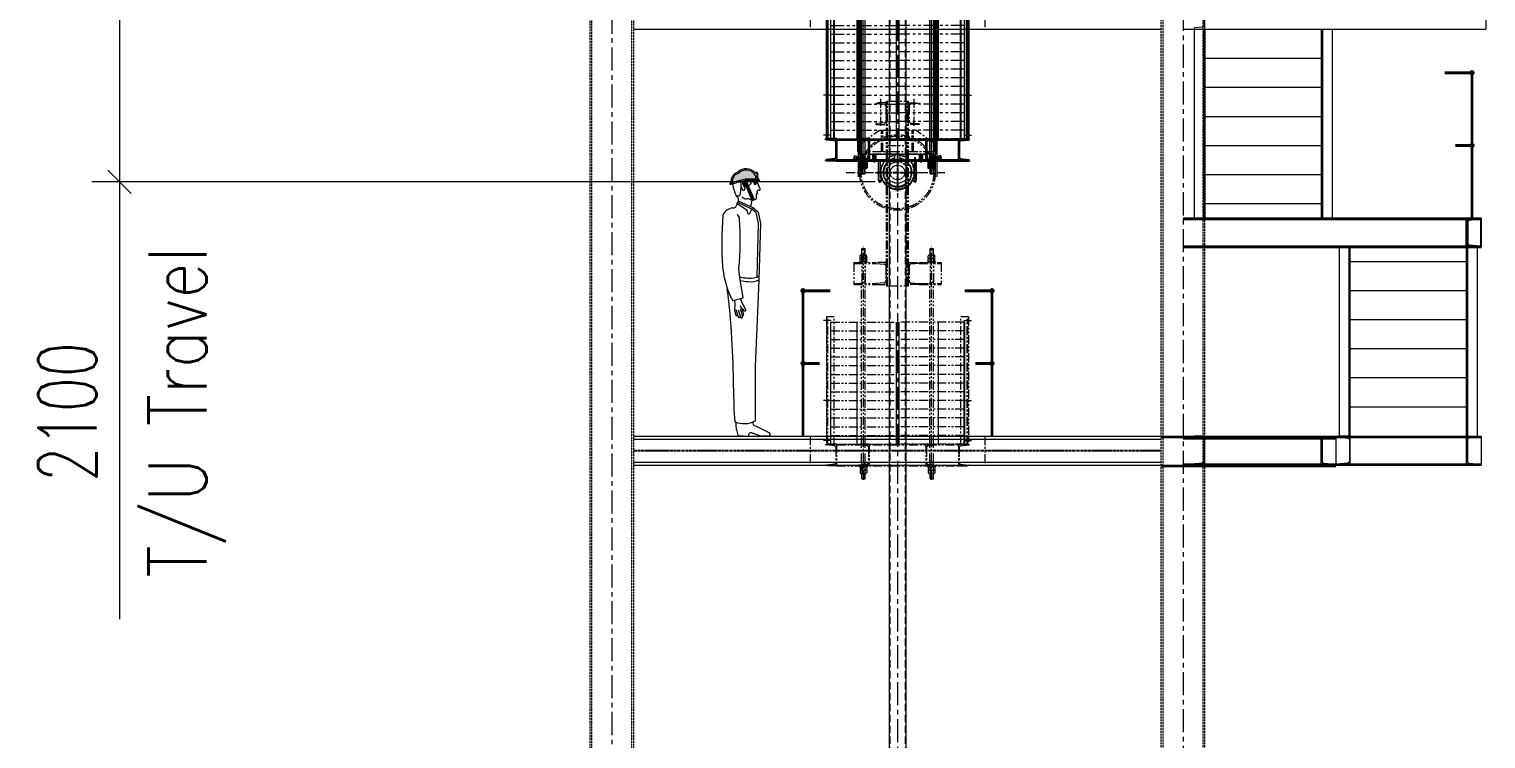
# Model space of a CAD drawing. Header units: millimetres. Extents: x -243837 to -5443, y 40 to 285140.
# Drawn here: x -138243 to -128220, y 103815 to 108699 of the extents above; entities that cross this region are included whole.
import ezdxf

# ---------------------------------------------------------------- set-up
doc = ezdxf.new("R2010")
doc.units = ezdxf.units.MM
for name, pattern in [('CENTER', [50.8, 31.75, -6.35, 6.35, -6.35]), ('CENTER2', [1.125, 0.75, -0.125, 0.125, -0.125]), ('HIDDEN', [0.375, 0.25, -0.125]), ('PHANTOM', [63.5, 31.75, -6.35, 6.35, -6.35, 6.35, -6.35]), ('PHANTOM2', [1.25, 0.625, -0.125, 0.125, -0.125, 0.125, -0.125])]:
    doc.linetypes.add(name, pattern=pattern)
for name, color, linetype in [('0-45-GRID MARKS', 6, 'Continuous'), ('3', 3, 'Continuous'), ('center', 1, 'CENTER2'), ('object', 4, 'Continuous')]:
    doc.layers.add(name, color=color, linetype=linetype)
for name, color, linetype, lineweight in [('2', 3, 'Continuous', 20), ('CENTER-1', 10, 'CENTER', 9), ('DIM', 1, 'Continuous', 9), ('HID', 2, 'HIDDEN', 5), ('HIDDEN', 2, 'HIDDEN', 0), ('PHANTAM', 21, 'PHANTOM', 0), ('phantom', 4, 'PHANTOM', 5), ('R-CENTER', 1, 'CENTER2', 5), ('R-HIDDEN', 3, 'HIDDEN', 9), ('R-OBJECT', 2, 'Continuous', 20), ('TEXT', 255, 'Continuous', 18)]:
    doc.layers.add(name, color=color, linetype=linetype, lineweight=lineweight)
doc.styles.add('KA', font='romans.shx', dxfattribs={"width": 0.7})
doc.dimstyles.new('rakesh$0', dxfattribs={"dimscale": 160, "dimtxt": 2.5, "dimasz": 1, "dimexe": 0.8, "dimexo": 0.8, "dimgap": 1, "dimtad": 1, "dimdec": 0, "dimzin": 0, "dimdsep": 46, "dimtxsty": 'KA', "dimblk": 'OBLIQUE', "dimcen": 1.5, "dimclrd": 1, "dimclre": 1, "dimclrt": 2, "dimadec": 0, "dimazin": 0, "dimtfac": 1, "dimtdec": 0, "dimtmove": 0, "dimatfit": 2, "dimfxl": 1, "dimtolj": 1, "dimtzin": 0, "dimlwd": -1, "dimlwe": -1, "dimarcsym": 1})

# ---------------------------------------------------------------- blocks, each defined once
blk = doc.blocks.new('pbelev')
blk.add_line((117, 130), (117, 130))
at = {"layer": 'center', "lineweight": -3, "ltscale": 50}
for p, q in [((0, -19), (0, 257)), ((143, 125), (-143, 125)), ((-120, 20), (-120, 180)), ((120, 130), (120, 180)), ((-160, -6), (-160, 57)), ((160, -6), (160, 57))]:
    blk.add_line(p, q, dxfattribs=at)
at = {"layer": 'PHANTAM', "linetype": 'PHANTOM2', "lineweight": 5, "ltscale": 0.05}
for p, q in [((-105, 181), (-130, 181)), ((-130, 181), (-130, 46)), ((-128, 190), (-128, 181)), ((-128, 190), (-120, 190)), ((-112, 190), (-120, 190)), ((-120, 188), (-120, 181)), ((-120, 130), (-119, 56)), ((-117, 130), (-117, 130)), ((-117, 108), (-117, 56)), ((-112, 190), (-112, 181)), ((103, 181), (130, 181)), ((112, 190), (112, 181)), ((112, 190), (120, 190)), ((117, 108), (117, 56)), ((120, 130), (119, 56)), ((128, 190), (120, 190)), ((120, 188), (120, 181)), ((128, 190), (128, 181)), ((130, 181), (130, 45)), ((-205, 0), (-205, 39)), ((-205, 0), (-205, 39)), ((205, 0), (-205, 0)), ((-199, 45), (-133, 45)), ((-171, 0), (-171, 45)), ((-149, 0), (-149, 45)), ((-20, 38), (20, 38)), ((-20, 38), (-15, 0)), ((20, 38), (15, 0)), ((199, 45), (130, 45)), ((149, 0), (149, 45)), ((171, 0), (171, 45)), ((205, 0), (205, 39))]:
    blk.add_line(p, q, dxfattribs=at)
for radius in [73.8, 50]:
    blk.add_circle((0, 125), radius, dxfattribs=at)
for centre, radius, start, end in [((-1, 124), 119, 278.6098, 179.5525), ((0, 122), 115, 278.5661, 261.4339), ((0, 125), 100, 281.258, 258.742), ((0, 125), 95, 282.2974, 257.7026), ((-124, 186), 4.85, 34.5525, 145.5355), ((-116, 186), 4.85, 34.5525, 145.5355), ((0, 125), 120, 190.5413, 261.9257), ((116, 186), 4.85, 34.4645, 145.4475), ((124, 186), 4.85, 34.4645, 145.4475), ((-199, 39), 6, 90, 180), ((-135, 65), 20, 270, 307.9108), ((-133, 65), 20, 270, 307.3559), ((-128, 56), 9, 307.9108, 0.044), ((-126, 56), 9, 307.3559, 0.044), ((126, 56), 9, 179.956, 232.6441), ((128, 56), 9, 179.956, 232.0892), ((133, 65), 20, 232.6441, 270), ((199, 39), 6, 0, 90)]:
    blk.add_arc(centre, radius, start, end, dxfattribs=at)
blk = doc.blocks.new('cxvcvxcvxcv')
at = {"layer": 'PHANTAM', "linetype": 'PHANTOM2', "lineweight": 5, "ltscale": 100}
for p, q in [((-115, 320), (-115, 512)), ((115, 320), (115, 512)), ((-75, -780), (-75, 490)), ((-75, 490), (-57, 490)), ((-69, -780), (-69, 490)), ((-57, 490), (57, 490)), ((57, 490), (75, 490)), ((69, -780), (69, 490)), ((75, -780), (75, 490)), ((-265, 191), (-125, 291)), ((-125, 291), (125, 291)), ((-110, 141), (-110, 291)), ((-100, 141), (-100, 291)), ((100, 141), (100, 291)), ((110, 141), (110, 291)), ((265, 191), (125, 291)), ((-298, 112), (-297, 114)), ((-298, 112), (-298, 88)), ((-297, 114), (-285, 114)), ((-285, 114), (-285, 86)), ((-285, 108), (-206, 108)), ((-285, 107), (-206, 107)), ((-265, 141), (-265, 191)), ((-265, 125), (-265, 141)), ((265, 141), (-265, 141)), ((265, 125), (-265, 125)), ((-258, 112), (-257, 114)), ((-258, 112), (-258, 88)), ((-257, 114), (-246, 114)), ((-245, 112), (-246, 114)), ((-245, 112), (-245, 88)), ((-206, 108), (-205, 107)), ((-206, 108), (-206, 92)), ((-205, 107), (-205, 93)), ((-69, 186), (69, 186)), ((206, 108), (205, 107)), ((205, 107), (205, 93)), ((285, 108), (206, 108)), ((206, 108), (206, 92)), ((285, 107), (206, 107)), ((245, 112), (246, 114)), ((245, 112), (245, 88)), ((257, 114), (246, 114)), ((258, 112), (257, 114)), ((258, 112), (258, 88)), ((265, 141), (265, 191)), ((265, 125), (265, 141)), ((285, 114), (285, 86)), ((297, 114), (285, 114)), ((298, 112), (297, 114)), ((298, 112), (298, 88)), ((-353, 0), (326, 0)), ((-306, 100), (-200, 100)), ((-298, 88), (-297, 86)), ((-297, 100), (-285, 100)), ((-297, 86), (-285, 86)), ((-285, 93), (-206, 93)), ((-285, 92), (-206, 92)), ((-258, 88), (-257, 86)), ((-257, 100), (-246, 100)), ((-257, 86), (-246, 86)), ((-245, 88), (-246, 86)), ((-205, 93), (-206, 92)), ((306, 100), (200, 100)), ((205, 93), (206, 92)), ((285, 93), (206, 93)), ((285, 92), (206, 92)), ((245, 88), (246, 86)), ((257, 100), (246, 100)), ((257, 86), (246, 86)), ((258, 88), (257, 86)), ((297, 100), (285, 100)), ((297, 86), (285, 86)), ((298, 88), (297, 86)), ((-258, -591), (-258, -573)), ((-258, -591), (-212, -591)), ((-258, -614), (-258, -596)), ((-252, -568), (-218, -568)), ((-252, -591), (-218, -591)), ((-246, -525), (-245, -524)), ((-246, -525), (-223, -525)), ((-246, -568), (-246, -525)), ((-246, -568), (-246, -755)), ((-246, -591), (-246, -573)), ((-246, -614), (-246, -596)), ((-245, -524), (-224, -524)), ((-245, -568), (-245, -524)), ((-245, -568), (-245, -755)), ((-235, -2114), (-235, -511)), ((-223, -525), (-224, -524)), ((-224, -568), (-224, -524)), ((-224, -568), (-224, -755)), ((-223, -568), (-223, -525)), ((-223, -568), (-223, -755)), ((-223, -573), (-223, -591)), ((-223, -596), (-223, -614)), ((-212, -591), (-212, -573)), ((-212, -614), (-212, -596)), ((212, -591), (212, -573)), ((212, -591), (258, -591)), ((212, -614), (212, -596)), ((218, -568), (252, -568)), ((218, -591), (252, -591)), ((224, -525), (225, -524)), ((224, -525), (247, -525)), ((224, -568), (224, -525)), ((224, -568), (224, -755)), ((224, -591), (224, -573)), ((224, -614), (224, -596)), ((225, -524), (246, -524)), ((225, -568), (225, -524)), ((225, -568), (225, -755)), ((235, -2114), (235, -511)), ((247, -525), (246, -524)), ((246, -568), (246, -524)), ((246, -568), (246, -755)), ((247, -568), (247, -525)), ((247, -568), (247, -755)), ((247, -573), (247, -591)), ((247, -596), (247, -614)), ((258, -591), (258, -573)), ((258, -614), (258, -596)), ((-300, -620), (-300, -770)), ((-300, -620), (-150, -620)), ((-300, -626), (-148, -626)), ((-262, -614), (-262, -620)), ((-208, -614), (-262, -614)), ((-258, -614), (-212, -614)), ((-208, -614), (-208, -620)), ((-75, -620), (-150, -620)), ((-150, -620), (-150, -624)), ((-148, -626), (-90, -631)), ((-81, -641), (-81, -749)), ((-75, -770), (-75, -620)), ((75, -620), (150, -620)), ((75, -770), (75, -620)), ((81, -641), (81, -749)), ((148, -626), (90, -631)), ((149, -626), (300, -626)), ((150, -620), (300, -620)), ((150, -620), (150, -624)), ((208, -614), (208, -620)), ((262, -614), (208, -614)), ((212, -614), (258, -614)), ((262, -614), (262, -620)), ((300, -620), (300, -770)), ((-300, -764), (-148, -764)), ((-300, -770), (-150, -770)), ((-247, -1995), (-247, -755)), ((-247, -755), (-222, -755)), ((-222, -1995), (-222, -755)), ((-150, -766), (-150, -770)), ((-150, -770), (-75, -770)), ((-90, -759), (-148, -764)), ((-75, -780), (-57, -780)), ((-57, -780), (57, -780)), ((57, -780), (75, -780)), ((150, -770), (75, -770)), ((90, -759), (148, -764)), ((149, -764), (300, -764)), ((150, -766), (150, -770)), ((150, -770), (300, -770)), ((223, -1995), (223, -755)), ((223, -755), (248, -755)), ((248, -1995), (248, -755)), ((-485, -994), (-488, -994)), ((-488, -994), (-488, -1869)), ((-435, -994), (-488, -994)), ((-485, -1869), (-485, -994)), ((-485, -1869), (-485, -994)), ((-479, -1869), (-479, -994)), ((-435, -1869), (-435, -994)), ((435, -1869), (435, -994)), ((488, -994), (435, -994)), ((479, -1869), (479, -994)), ((485, -1869), (485, -994)), ((485, -1869), (485, -994)), ((485, -994), (488, -994)), ((488, -994), (488, -1869)), ((-457, -1019), (-510, -1019)), ((-488, -1013), (-479, -1013)), ((-479, -1025), (-488, -1025)), ((-460, -1029), (-460, -1089)), ((-460, -1029), (-10, -1029)), ((-460, -1089), (-460, -1149)), ((-460, -1089), (-10, -1089)), ((-460, -1089), (-10, -1089)), ((-280, -1029), (-280, -1089)), ((-280, -1089), (-280, -1149)), ((-10, -1029), (-10, -1089)), ((-10, -1089), (-10, -1149)), ((10, -1029), (10, -1089)), ((460, -1029), (10, -1029)), ((10, -1089), (10, -1149)), ((460, -1089), (10, -1089)), ((460, -1089), (10, -1089)), ((280, -1029), (280, -1089)), ((280, -1089), (280, -1149)), ((457, -1019), (510, -1019)), ((457, -1029), (457, -1089)), ((457, -1089), (457, -1149)), ((460, -1029), (460, -1089)), ((460, -1089), (460, -1149)), ((488, -1013), (479, -1013)), ((479, -1025), (488, -1025)), ((-460, -1149), (-460, -1209)), ((-460, -1149), (-10, -1149)), ((-460, -1149), (-10, -1149)), ((-280, -1149), (-280, -1209)), ((-10, -1149), (-10, -1209)), ((10, -1149), (10, -1209)), ((460, -1149), (10, -1149)), ((460, -1149), (10, -1149)), ((280, -1149), (280, -1209)), ((457, -1149), (457, -1209)), ((460, -1149), (460, -1209)), ((-460, -1209), (-460, -1269)), ((-460, -1209), (-10, -1209)), ((-460, -1209), (-10, -1209)), ((-460, -1269), (-460, -1329)), ((-460, -1269), (-10, -1269)), ((-460, -1269), (-10, -1269)), ((-280, -1209), (-280, -1269)), ((-280, -1269), (-280, -1329)), ((-10, -1209), (-10, -1269)), ((-10, -1269), (-10, -1329)), ((10, -1209), (10, -1269)), ((460, -1209), (10, -1209)), ((460, -1209), (10, -1209)), ((10, -1269), (10, -1329)), ((460, -1269), (10, -1269)), ((460, -1269), (10, -1269)), ((280, -1209), (280, -1269)), ((280, -1269), (280, -1329)), ((457, -1209), (457, -1269)), ((457, -1269), (457, -1329)), ((460, -1209), (460, -1269)), ((460, -1269), (460, -1329)), ((-460, -1329), (-460, -1389)), ((-460, -1329), (-10, -1329)), ((-460, -1329), (-10, -1329)), ((-460, -1389), (-460, -1449)), ((-460, -1389), (-10, -1389)), ((-460, -1389), (-10, -1389)), ((-280, -1329), (-280, -1389)), ((-280, -1389), (-280, -1449)), ((-10, -1329), (-10, -1389)), ((-10, -1389), (-10, -1449)), ((10, -1329), (10, -1389)), ((460, -1329), (10, -1329)), ((460, -1329), (10, -1329)), ((10, -1389), (10, -1449)), ((460, -1389), (10, -1389)), ((460, -1389), (10, -1389)), ((280, -1329), (280, -1389)), ((280, -1389), (280, -1449)), ((457, -1329), (457, -1389)), ((457, -1389), (457, -1449)), ((460, -1329), (460, -1389)), ((460, -1389), (460, -1449)), ((-460, -1449), (-460, -1509)), ((-460, -1449), (-10, -1449)), ((-460, -1449), (-10, -1449)), ((-280, -1449), (-280, -1509)), ((-10, -1449), (-10, -1509)), ((10, -1449), (10, -1509)), ((460, -1449), (10, -1449)), ((460, -1449), (10, -1449)), ((280, -1449), (280, -1509)), ((457, -1449), (457, -1509)), ((460, -1449), (460, -1509)), ((-457, -1569), (-510, -1569)), ((-488, -1563), (-479, -1563)), ((-479, -1575), (-488, -1575)), ((-460, -1509), (-460, -1569)), ((-460, -1509), (-10, -1509)), ((-460, -1509), (-10, -1509)), ((-460, -1569), (-460, -1629)), ((-460, -1569), (-10, -1569)), ((-460, -1569), (-10, -1569)), ((-280, -1509), (-280, -1569)), ((-280, -1569), (-280, -1629)), ((-10, -1509), (-10, -1569)), ((-10, -1569), (-10, -1629)), ((10, -1509), (10, -1569)), ((460, -1509), (10, -1509)), ((460, -1509), (10, -1509)), ((10, -1569), (10, -1629)), ((460, -1569), (10, -1569)), ((460, -1569), (10, -1569)), ((280, -1509), (280, -1569)), ((280, -1569), (280, -1629)), ((457, -1509), (457, -1569)), ((457, -1569), (457, -1629)), ((457, -1569), (510, -1569)), ((460, -1509), (460, -1569)), ((460, -1569), (460, -1629)), ((488, -1563), (479, -1563)), ((479, -1575), (488, -1575)), ((-460, -1629), (-460, -1689)), ((-460, -1629), (-10, -1629)), ((-460, -1629), (-10, -1629)), ((-460, -1689), (-460, -1749)), ((-460, -1689), (-10, -1689)), ((-460, -1689), (-10, -1689)), ((-280, -1629), (-280, -1689)), ((-280, -1689), (-280, -1749)), ((-10, -1629), (-10, -1689)), ((-10, -1689), (-10, -1749)), ((10, -1629), (10, -1689)), ((460, -1629), (10, -1629)), ((460, -1629), (10, -1629)), ((10, -1689), (10, -1749)), ((460, -1689), (10, -1689)), ((460, -1689), (10, -1689)), ((280, -1629), (280, -1689)), ((280, -1689), (280, -1749)), ((457, -1629), (457, -1689)), ((457, -1689), (457, -1749)), ((460, -1629), (460, -1689)), ((460, -1689), (460, -1749)), ((-460, -1749), (-460, -1809)), ((-460, -1749), (-10, -1749)), ((-460, -1749), (-10, -1749)), ((-280, -1749), (-280, -1809)), ((-10, -1749), (-10, -1809)), ((10, -1749), (10, -1809)), ((460, -1749), (10, -1749)), ((460, -1749), (10, -1749)), ((280, -1749), (280, -1809)), ((457, -1749), (457, -1809)), ((460, -1749), (460, -1809)), ((-457, -1844), (-510, -1844)), ((-495, -1869), (-495, -1869)), ((-420, -1869), (-495, -1869)), ((-434, -1881), (-491, -1874)), ((-488, -1838), (-479, -1838)), ((-479, -1850), (-488, -1850)), ((-488, -1869), (-485, -1869)), ((-460, -1809), (-460, -1869)), ((-460, -1809), (-10, -1809)), ((-460, -1809), (-10, -1809)), ((-460, -1869), (-10, -1869)), ((-425, -1891), (-425, -1997)), ((-420, -1869), (420, -1869)), ((-420, -1869), (-420, -2019)), ((-420, -1875), (420, -1875)), ((-280, -1809), (-280, -1869)), ((-270, -1869), (-270, -1869)), ((-195, -1869), (-270, -1869)), ((-209, -1881), (-266, -1874)), ((-248, -1869), (-248, -1876)), ((-222, -1869), (-222, -1879)), ((-200, -1891), (-200, -1997)), ((-195, -1869), (-195, -2019)), ((-10, -1809), (-10, -1869)), ((10, -1809), (10, -1869)), ((460, -1809), (10, -1809)), ((460, -1809), (10, -1809)), ((460, -1869), (10, -1869)), ((195, -1869), (195, -2019)), ((195, -1869), (270, -1869)), ((200, -1891), (200, -1997)), ((209, -1881), (266, -1874)), ((222, -1869), (222, -1879)), ((248, -1869), (248, -1876)), ((270, -1869), (270, -1869)), ((280, -1809), (280, -1869)), ((420, -1869), (420, -2019)), ((420, -1869), (495, -1869)), ((425, -1891), (425, -1997)), ((434, -1881), (491, -1874)), ((457, -1809), (457, -1869)), ((457, -1844), (510, -1844)), ((460, -1809), (460, -1869)), ((488, -1838), (479, -1838)), ((479, -1850), (488, -1850)), ((488, -1869), (485, -1869)), ((495, -1869), (495, -1869)), ((-222, -1995), (-247, -1995)), ((-246, -2019), (-246, -1995)), ((-245, -2019), (-245, -1995)), ((-224, -2019), (-224, -1995)), ((-223, -2019), (-223, -1995)), ((248, -1995), (223, -1995)), ((224, -2019), (224, -1995)), ((225, -2019), (225, -1995)), ((246, -2019), (246, -1995)), ((247, -2019), (247, -1995)), ((-495, -2018), (-495, -2019)), ((-420, -2019), (-495, -2019)), ((-434, -2007), (-491, -2013)), ((-420, -2013), (420, -2013)), ((-420, -2019), (420, -2019)), ((-270, -2018), (-270, -2019)), ((-195, -2019), (-270, -2019)), ((-209, -2007), (-266, -2013)), ((-262, -2019), (-208, -2019)), ((-262, -2025), (-262, -2019)), ((-208, -2025), (-262, -2025)), ((-258, -2025), (-258, -2043)), ((-258, -2025), (-212, -2025)), ((-258, -2048), (-258, -2066)), ((-258, -2048), (-212, -2048)), ((-252, -2048), (-218, -2048)), ((-252, -2071), (-218, -2071)), ((-248, -2011), (-248, -2019)), ((-246, -2043), (-246, -2025)), ((-246, -2025), (-246, -2043)), ((-246, -2048), (-246, -2066)), ((-246, -2108), (-246, -2071)), ((-245, -2109), (-245, -2071)), ((-224, -2109), (-224, -2071)), ((-223, -2043), (-223, -2025)), ((-223, -2043), (-223, -2025)), ((-223, -2066), (-223, -2048)), ((-223, -2108), (-223, -2071)), ((-222, -2008), (-222, -2019)), ((-212, -2025), (-212, -2043)), ((-212, -2048), (-212, -2066)), ((-208, -2019), (-208, -2025)), ((195, -2019), (270, -2019)), ((208, -2025), (208, -2019)), ((262, -2025), (208, -2025)), ((209, -2007), (266, -2013)), ((212, -2025), (212, -2043)), ((212, -2025), (258, -2025)), ((212, -2048), (212, -2066)), ((212, -2048), (258, -2048)), ((218, -2048), (252, -2048)), ((218, -2071), (252, -2071)), ((222, -2008), (222, -2019)), ((224, -2043), (224, -2025)), ((224, -2025), (224, -2043)), ((224, -2048), (224, -2066)), ((224, -2108), (224, -2071)), ((225, -2109), (225, -2071)), ((246, -2109), (246, -2071)), ((247, -2043), (247, -2025)), ((247, -2043), (247, -2025)), ((247, -2066), (247, -2048)), ((247, -2108), (247, -2071)), ((248, -2011), (248, -2019)), ((258, -2025), (258, -2043)), ((258, -2048), (258, -2066)), ((262, -2019), (262, -2025)), ((270, -2018), (270, -2019)), ((420, -2019), (495, -2019)), ((434, -2007), (491, -2013)), ((495, -2018), (495, -2019)), ((-246, -2108), (-223, -2108)), ((-246, -2108), (-245, -2109)), ((-245, -2109), (-224, -2109)), ((-223, -2108), (-224, -2109)), ((224, -2108), (247, -2108)), ((224, -2108), (225, -2109)), ((225, -2109), (246, -2109)), ((247, -2108), (246, -2109))]:
    blk.add_line(p, q, dxfattribs=at)
for points in [[(-75, 480), (-150, 480), (-150, 476, 0.391021), (-148, 474), (-90, 469, -0.391021), (-81, 459), (-81, 351, -0.391021), (-90, 341), (-148, 336, 0.391021), (-150, 334), (-150, 330), (-75, 330)], [(75, 480), (150, 480), (150, 476, -0.391021), (148, 474), (90, 469, 0.391021), (81, 459), (81, 351, 0.391021), (90, 341), (148, 336, -0.391021), (150, 334), (150, 330), (75, 330)]]:
    blk.add_lwpolyline(points, format="xyb", close=True, dxfattribs=at)
for points in [[(-245, 125), (-225, 125), (-225, 75), (-245, 75)], [(245, 125), (225, 125), (225, 75), (245, 75)]]:
    blk.add_lwpolyline(points, close=True, dxfattribs=at)
for radius in [260, 250]:
    blk.add_circle((0, 0), radius, dxfattribs=at)
for centre, radius, start, end in [((-274, 107), 24.6, 163.461, 196.539), ((-233, 107), 24.6, 163.461, 196.539), ((-270, 107), 24.6, 343.461, 16.539), ((270, 107), 24.6, 163.461, 196.539), ((233, 107), 24.6, 343.461, 16.539), ((274, 107), 24.6, 343.461, 16.539), ((-274, 93), 24.6, 163.461, 196.539), ((-233, 93), 24.6, 163.461, 196.539), ((-270, 93), 24.6, 343.461, 16.539), ((270, 93), 24.6, 163.461, 196.539), ((233, 93), 24.6, 343.461, 16.539), ((274, 93), 24.6, 343.461, 16.539), ((-252, -574), 5.89, 12.6804, 167.3196), ((-252, -597), 5.89, 12.6804, 167.3196), ((-235, -585), 16.7, 46.3972, 133.6028), ((-235, -608), 16.7, 46.3972, 133.6028), ((-218, -574), 5.89, 12.6804, 167.3196), ((-218, -597), 5.89, 12.6804, 167.3196), ((218, -574), 5.89, 12.6804, 167.3196), ((218, -597), 5.89, 12.6804, 167.3196), ((235, -585), 16.7, 46.3972, 133.6028), ((235, -608), 16.7, 46.3972, 133.6028), ((252, -574), 5.89, 12.6804, 167.3196), ((252, -597), 5.89, 12.6804, 167.3196), ((-148, -624), 2.4, 180, 265.4261), ((-91, -641), 10, 0, 85.4261), ((91, -641), 10, 94.5739, 180), ((148, -624), 2.4, 274.5739, 0), ((-148, -766), 2.4, 94.5739, 180), ((-91, -749), 10, 274.5739, 0), ((91, -749), 10, 180, 265.4261), ((148, -766), 2.4, 0, 85.4261), ((-490, -1869), 5, 180, 263.1572), ((-435, -1891), 10, 0, 83.1572), ((-265, -1869), 5, 180, 263.1572), ((-210, -1891), 10, 0, 83.1572), ((210, -1891), 10, 96.8428, 180), ((265, -1869), 5, 276.8428, 0), ((435, -1891), 10, 96.8428, 180), ((490, -1869), 5, 276.8428, 0), ((-435, -1997), 10, 276.8428, 0), ((-210, -1997), 10, 276.8428, 0), ((210, -1997), 10, 180, 263.1572), ((435, -1997), 10, 180, 263.1572), ((-490, -2018), 5, 96.8428, 180), ((-265, -2018), 5, 96.8428, 180), ((-252, -2042), 5.89, 192.6804, 347.3196), ((-252, -2065), 5.89, 192.6804, 347.3196), ((-235, -2031), 16.7, 226.3972, 313.6028), ((-235, -2054), 16.7, 226.3972, 313.6028), ((-218, -2042), 5.89, 192.6804, 347.3196), ((-218, -2065), 5.89, 192.6804, 347.3196), ((218, -2042), 5.89, 192.6804, 347.3196), ((218, -2065), 5.89, 192.6804, 347.3196), ((235, -2031), 16.7, 226.3972, 313.6028), ((235, -2054), 16.7, 226.3972, 313.6028), ((252, -2042), 5.89, 192.6804, 347.3196), ((252, -2065), 5.89, 192.6804, 347.3196), ((265, -2018), 5, 0, 83.1572), ((490, -2018), 5, 0, 83.1572)]:
    blk.add_arc(centre, radius, start, end, dxfattribs=at)
at = {"layer": 'PHANTAM', "linetype": 'PHANTOM2', "lineweight": 5, "ltscale": 100, "rotation": 180}
blk.add_blockref('pbelev', (0, 125), dxfattribs=at)
blk = doc.blocks.new('150MC')
at = {"layer": 'object'}
for p, q in [((333543, -33628), (333543, -33778)), ((333543, -33628), (333618, -33628)), ((333548, -33650), (333548, -33756)), ((333557, -33640), (333613, -33634)), ((333618, -33629), (333618, -33628)), ((333557, -33766), (333613, -33773)), ((333543, -33778), (333618, -33778)), ((333618, -33778), (333618, -33778))]:
    blk.add_line(p, q, dxfattribs=at)
for centre, radius, start, end in [((333558, -33650), 10, 96.8428, 180), ((333613, -33629), 5, 276.8428, 0), ((333558, -33756), 10, 180, 263.1572), ((333613, -33778), 5, 0, 83.1572)]:
    blk.add_arc(centre, radius, start, end, dxfattribs=at)
blk = doc.blocks.new('cws')
at = {"layer": 'phantom', "linetype": 'PHANTOM2', "lineweight": 5, "ltscale": 150}
for p, q in [((325637, -40727), (325637, -40787)), ((325637, -40727), (326087, -40727)), ((325637, -40787), (326087, -40787)), ((325817, -40727), (325817, -40787)), ((326087, -40727), (326087, -40787)), ((326107, -40727), (326107, -40787)), ((326558, -40727), (326107, -40727)), ((326558, -40787), (326107, -40787)), ((326378, -40727), (326378, -40787)), ((326555, -40727), (326555, -40787)), ((326558, -40727), (326558, -40787))]:
    blk.add_line(p, q, dxfattribs=at)
blk = doc.blocks.new('A$C4FAB6F96')
at = {"layer": 'object', "color": 4}
for p, q in [((0, 0), (0, 92)), ((29, 115), (201, 115)), ((57, 0), (57, 92)), ((172, 92), (172, 0)), ((230, 0), (230, 92)), ((0, 0), (230, 0))]:
    blk.add_line(p, q, dxfattribs=at)
for centre, radius, start, end in [((29, 86), 29.5, 12.6804, 167.3196), ((115, 32), 83.4, 46.3972, 133.6028), ((201, 86), 29.5, 12.6804, 167.3196)]:
    blk.add_arc(centre, radius, start, end, dxfattribs=at)
blk = doc.blocks.new('takeupframe')
for p, q in [((-266, 190), (-126, 290)), ((-126, 290), (124, 290)), ((-111, 140), (-111, 290)), ((-101, 140), (-101, 290)), ((99, 140), (99, 290)), ((109, 140), (109, 290)), ((264, 190), (124, 290)), ((-299, 111), (-298, 113)), ((-299, 111), (-299, 87)), ((-298, 113), (-286, 113)), ((-286, 113), (-286, 85)), ((-286, 107), (-207, 107)), ((-286, 106), (-207, 106)), ((-266, 140), (-266, 190)), ((-266, 124), (-266, 140)), ((264, 140), (-266, 140)), ((264, 124), (-266, 124)), ((-259, 111), (-258, 113)), ((-259, 111), (-259, 87)), ((-258, 113), (-247, 113)), ((-246, 111), (-247, 113)), ((-246, 111), (-246, 87)), ((-207, 107), (-206, 106)), ((-207, 107), (-207, 91)), ((-206, 106), (-206, 92)), ((205, 107), (204, 106)), ((204, 106), (204, 92)), ((284, 107), (205, 107)), ((205, 107), (205, 91)), ((284, 106), (205, 106)), ((244, 111), (245, 113)), ((244, 111), (244, 87)), ((256, 113), (245, 113)), ((257, 111), (256, 113)), ((257, 111), (257, 87)), ((264, 140), (264, 190)), ((264, 124), (264, 140)), ((284, 113), (284, 85)), ((296, 113), (284, 113)), ((297, 111), (296, 113)), ((297, 111), (297, 87)), ((-299, 87), (-298, 85)), ((-298, 99), (-286, 99)), ((-298, 85), (-286, 85)), ((-286, 92), (-207, 92)), ((-286, 91), (-207, 91)), ((-259, 87), (-258, 85)), ((-258, 99), (-247, 99)), ((-258, 85), (-247, 85)), ((-246, 87), (-247, 85)), ((-206, 92), (-207, 91)), ((204, 92), (205, 91)), ((284, 92), (205, 92)), ((284, 91), (205, 91)), ((244, 87), (245, 85)), ((256, 99), (245, 99)), ((256, 85), (245, 85)), ((257, 87), (256, 85)), ((296, 99), (284, 99)), ((296, 85), (284, 85)), ((297, 87), (296, 85))]:
    blk.add_line(p, q)
at = {"lineweight": -3}
for points in [[(-246, 124), (-226, 124), (-226, 74), (-246, 74)], [(244, 124), (224, 124), (224, 74), (244, 74)]]:
    blk.add_lwpolyline(points, close=True, dxfattribs=at)
for centre, start, end in [((-274, 106), 163.461, 196.539), ((-234, 106), 163.461, 196.539), ((-270, 106), 343.461, 16.539), ((269, 106), 163.461, 196.539), ((232, 106), 343.461, 16.539), ((273, 106), 343.461, 16.539), ((-274, 92), 163.461, 196.539), ((-234, 92), 163.461, 196.539), ((-270, 92), 343.461, 16.539), ((269, 92), 163.461, 196.539), ((232, 92), 343.461, 16.539), ((273, 92), 343.461, 16.539)]:
    blk.add_arc(centre, 24.6, start, end)
at = {"layer": 'center', "lineweight": -3, "ltscale": 50}
for p, q in [((-306, 99), (-201, 99)), ((305, 99), (199, 99))]:
    blk.add_line(p, q, dxfattribs=at)
at = {"layer": 'CENTER-1', "linetype": 'CENTER', "ltscale": 35}
for p, q in [((-116, 319), (-116, 511)), ((114, 319), (114, 511))]:
    blk.add_line(p, q, dxfattribs=at)
at = {"layer": 'CENTER-1', "linetype": 'CENTER', "ltscale": 200}
for p, q in [((-236, -2116), (-236, -512)), ((234, -2116), (234, -512))]:
    blk.add_line(p, q, dxfattribs=at)
at = {"layer": 'CENTER-1', "linetype": 'CENTER', "ltscale": 25}
for p, q in [((-458, -1020), (-511, -1020)), ((456, -1020), (509, -1020)), ((-458, -1570), (-511, -1570)), ((456, -1570), (509, -1570)), ((-458, -1845), (-511, -1845)), ((456, -1845), (509, -1845))]:
    blk.add_line(p, q, dxfattribs=at)
at = {"layer": 'HIDDEN', "ltscale": 100}
for p, q in [((-70, -781), (-70, 489)), ((-58, 489), (56, 489)), ((68, -781), (68, 489)), ((-70, 185), (68, 185)), ((-58, -781), (56, -781))]:
    blk.add_line(p, q, dxfattribs=at)
at = {"layer": 'HIDDEN'}
for p, q in [((-489, -1014), (-480, -1014)), ((-480, -1026), (-489, -1026)), ((487, -1014), (478, -1014)), ((478, -1026), (487, -1026)), ((-489, -1564), (-480, -1564)), ((-480, -1576), (-489, -1576)), ((487, -1564), (478, -1564)), ((478, -1576), (487, -1576)), ((-489, -1839), (-480, -1839)), ((-480, -1851), (-489, -1851)), ((487, -1839), (478, -1839)), ((478, -1851), (487, -1851))]:
    blk.add_line(p, q, dxfattribs=at)
at = {"layer": 'object', "ltscale": 500}
for p, q in [((-76, -781), (-76, 489)), ((-76, 489), (-58, 489)), ((56, 489), (74, 489)), ((74, -781), (74, 489)), ((-76, -781), (-58, -781)), ((56, -781), (74, -781))]:
    blk.add_line(p, q, dxfattribs=at)
at = {"layer": 'object', "lineweight": 15}
for p, q in [((-247, -526), (-246, -525)), ((-247, -526), (-224, -526)), ((-247, -569), (-247, -526)), ((-246, -525), (-225, -525)), ((-246, -569), (-246, -525)), ((-224, -526), (-225, -525)), ((-225, -569), (-225, -525)), ((-224, -569), (-224, -526)), ((223, -526), (224, -525)), ((223, -526), (246, -526)), ((223, -569), (223, -526)), ((224, -525), (245, -525)), ((224, -569), (224, -525)), ((246, -526), (245, -525)), ((245, -569), (245, -525)), ((246, -569), (246, -526)), ((-263, -615), (-263, -621)), ((-209, -615), (-263, -615)), ((-209, -615), (-209, -621)), ((207, -615), (207, -621)), ((261, -615), (207, -615)), ((261, -615), (261, -621)), ((-421, -1870), (419, -1870)), ((-263, -2026), (-263, -2020)), ((-209, -2026), (-263, -2026)), ((-247, -2044), (-247, -2026)), ((-247, -2109), (-247, -2072)), ((-246, -2110), (-246, -2072)), ((-225, -2110), (-225, -2072)), ((-224, -2044), (-224, -2026)), ((-224, -2109), (-224, -2072)), ((-209, -2020), (-209, -2026)), ((207, -2026), (207, -2020)), ((261, -2026), (207, -2026)), ((223, -2044), (223, -2026)), ((223, -2109), (223, -2072)), ((224, -2110), (224, -2072)), ((245, -2110), (245, -2072)), ((246, -2044), (246, -2026)), ((246, -2109), (246, -2072)), ((261, -2020), (261, -2026)), ((-247, -2109), (-224, -2109)), ((-247, -2109), (-246, -2110)), ((-246, -2110), (-225, -2110)), ((-224, -2109), (-225, -2110)), ((223, -2109), (246, -2109)), ((223, -2109), (224, -2110)), ((224, -2110), (245, -2110)), ((246, -2109), (245, -2110))]:
    blk.add_line(p, q, dxfattribs=at)
at = {"layer": 'object', "lineweight": 15, "ltscale": 0.05}
for p, q in [((-247, -569), (-247, -756)), ((-246, -569), (-246, -756)), ((-225, -569), (-225, -756)), ((-224, -569), (-224, -756)), ((223, -569), (223, -756)), ((224, -569), (224, -756)), ((245, -569), (245, -756)), ((246, -569), (246, -756)), ((-248, -1997), (-248, -756)), ((-248, -756), (-223, -756)), ((-223, -1997), (-223, -756)), ((222, -1997), (222, -756)), ((222, -756), (247, -756)), ((247, -1997), (247, -756)), ((-223, -1997), (-248, -1997)), ((-247, -2020), (-247, -1997)), ((-246, -2020), (-246, -1997)), ((-225, -2020), (-225, -1997)), ((-224, -2020), (-224, -1997)), ((247, -1997), (222, -1997)), ((223, -2020), (223, -1997)), ((224, -2020), (224, -1997)), ((245, -2020), (245, -1997)), ((246, -2020), (246, -1997))]:
    blk.add_line(p, q, dxfattribs=at)
at = {"layer": 'object'}
for p, q in [((-301, -621), (-301, -771)), ((-301, -621), (-151, -621)), ((-301, -627), (-149, -627)), ((148, -627), (299, -627)), ((149, -621), (299, -621)), ((299, -621), (299, -771)), ((-301, -765), (-149, -765)), ((-301, -771), (-151, -771)), ((148, -765), (299, -765)), ((149, -771), (299, -771)), ((-436, -995), (-489, -995)), ((-486, -1870), (-486, -995)), ((-480, -1870), (-480, -995)), ((-436, -1870), (-436, -995)), ((434, -1870), (434, -995)), ((487, -995), (434, -995)), ((478, -1870), (478, -995)), ((484, -1870), (484, -995)), ((-421, -1876), (419, -1876)), ((-421, -2014), (419, -2014)), ((-421, -2020), (419, -2020))]:
    blk.add_line(p, q, dxfattribs=at)
at = {"layer": 'object', "color": 150, "linetype": 'HIDDEN', "lineweight": 15, "ltscale": 0.05}
for p, q in [((-249, -1870), (-249, -1877)), ((-223, -1870), (-223, -1880)), ((221, -1870), (221, -1880)), ((247, -1870), (247, -1877)), ((-249, -2012), (-249, -2020)), ((-223, -2009), (-223, -2020)), ((221, -2009), (221, -2020)), ((247, -2012), (247, -2020))]:
    blk.add_line(p, q, dxfattribs=at)
at = {"layer": 'object', "color": 3, "lineweight": 15}
blk.add_line((-263, -2020), (-209, -2020), dxfattribs=at)
at = {"layer": 'object'}
for points in [[(-76, 479), (-151, 479), (-151, 475, 0.391021), (-149, 473), (-91, 468, -0.391021), (-82, 458), (-82, 350, -0.391021), (-91, 340), (-149, 335, 0.391021), (-151, 333), (-151, 329), (-76, 329)], [(74, 479), (149, 479), (149, 475, -0.391021), (147, 473), (89, 468, 0.391021), (80, 458), (80, 350, 0.391021), (89, 340), (147, 335, -0.391021), (149, 333), (149, 329), (74, 329)], [(-76, -621), (-151, -621), (-151, -625, 0.391021), (-149, -627), (-91, -632, -0.391021), (-82, -642), (-82, -750, -0.391021), (-91, -760), (-149, -765, 0.391021), (-151, -767), (-151, -771), (-76, -771)], [(74, -621), (149, -621), (149, -625, -0.391021), (147, -627), (89, -632, 0.391021), (80, -642), (80, -750, 0.391021), (89, -760), (147, -765, -0.391021), (149, -767), (149, -771), (74, -771)]]:
    blk.add_lwpolyline(points, format="xyb", close=True, dxfattribs=at)
for points in [[(-489, -1870), (-486, -1870), (-486, -995), (-489, -995)], [(487, -1870), (484, -1870), (484, -995), (487, -995)]]:
    blk.add_lwpolyline(points, close=True, dxfattribs=at)
at = {"layer": 'PHANTAM', "linetype": 'PHANTOM2', "lineweight": 5, "ltscale": 100}
for radius in [260, 250]:
    blk.add_circle((-1, -1), radius, dxfattribs=at)
at = {"layer": 'R-CENTER', "linetype": 'CENTER', "ltscale": 5}
blk.add_line((-354, -1), (325, -1), dxfattribs=at)
at = {"rotation": 180}
blk.add_blockref('pbelev', (-1, 124), dxfattribs=at)
at = {"lineweight": 5, "xscale": -1}
blk.add_blockref('150MC', (333347, 31758), dxfattribs=at)
at = {"layer": 'object', "xscale": 0.2, "yscale": 0.2, "zscale": 0.2}
for p in [(-259, -592), (-259, -615), (211, -592), (211, -615)]:
    blk.add_blockref('A$C4FAB6F96', p, dxfattribs=at)
at = {"layer": 'object', "lineweight": 15, "xscale": -1}
blk.add_blockref('150MC', (333122, 31758), dxfattribs=at)
at = {"layer": 'object'}
for name, p in [('cws', (-326098, 38917)), ('150MC', (-333349, 31758)), ('150MC', (-333124, 31758))]:
    blk.add_blockref(name, p, dxfattribs=at)
at = {"layer": 'object', "lineweight": 15, "xscale": -0.2, "yscale": 0.2, "zscale": 0.2, "rotation": 180}
for p in [(-259, -2026), (-259, -2049), (211, -2026), (211, -2049)]:
    blk.add_blockref('A$C4FAB6F96', p, dxfattribs=at)
at = {"layer": 'phantom', "lineweight": 5}
for p in [(-326098, 39697), (-326098, 39637), (-326098, 39577), (-326098, 39517), (-326098, 39457), (-326098, 39397), (-326098, 39337), (-326098, 39277), (-326098, 39217), (-326098, 39157), (-326098, 39097), (-326098, 39037), (-326098, 38977)]:
    blk.add_blockref('cws', p, dxfattribs=at)
blk = doc.blocks.new('A$C7E6A3C0B')
h = blk.add_hatch(color=6)
h.dxf.hatch_style = 1
h.paths.add_polyline_path([(71, 1203, 0.462122), (-38, 1209, 0.417272), (-79, 1147), (8, 1170), (77, 1170, 0.381123)])
at = {"color": 6}
for p, q in [((93, 1212, 0), (75, 1212, 0)), ((93, 1177, 0), (93, 1212, 0)), ((-99, 1138, 0), (-88, 1145, 0)), ((-99, 1138, 0), (-86, 1137, 0)), ((-77, 1138, 0), (-86, 1137, 0)), ((0, 1157, 0), (56, 1026, 0)), ((9, 1161, 0), (66, 1027, 0)), ((77, 1170, 0), (106, 1161, 0)), ((93, 1177, 0), (106, 1161, 0))]:
    blk.add_line(p, q, dxfattribs=at)
at = {"layer": 'DEFPOINTS', "color": 6, "linetype": 'ByBlock'}
blk.add_point((94, -599, 0), dxfattribs=at)
at = {"layer": 'DIM', "color": 6}
for p, q in [((8, 1170, 0), (-88, 1145, 0)), ((9, 1161, 0), (-77, 1138, 0)), ((77, 1170, 0), (8, 1170, 0)), ((106, 1161, 0), (9, 1161, 0)), ((83, 1161, 0), (108, 1106, 0)), ((53, 964, 0), (-43, 1008, 0)), ((66, 970, 0), (-39, 1018, 0)), ((46, 979, 0), (55, 1026, 0)), ((95, 1076, 0), (91, 1076, 0)), ((95, 1073, 0), (91, 1073, 0)), ((103, 1093, 0), (98, 1093, 0)), ((18, 956, 0), (-47, 999, 0)), ((23, 949, 0), (18, 956, 0)), ((25, 935, 0), (23, 949, 0)), ((53, 964, 0), (66, 970, 0)), ((82, 941, 0), (53, 964, 0)), ((98, 941, 0), (66, 970, 0)), ((99, 866, 0), (82, 941, 0)), ((115, 866, 0), (98, 941, 0)), ((90, 495, 0), (99, 866, 0)), ((104, 474, 0), (115, 866, 0)), ((-30, 492, 0), (-36, 554, 0)), ((-6, 352, 0), (-30, 492, 0)), ((78, -119, 0), (104, 474, 0)), ((-77, 334, 0), (-6, 352, 0)), ((-67, 337, 0), (-64, 308, 0)), ((-64, 308, 0), (-67, 265, 0)), ((-25, 347, 0), (-18, 325, 0)), ((-18, 325, 0), (13, 268, 0)), ((-67, 265, 0), (-57, 234, 0)), ((-57, 272, 0), (-41, 223, 0)), ((-41, 270, 0), (-25, 219, 0)), ((-28, 279, 0), (-11, 224, 0)), ((-16, 280, 0), (-4, 240, 0)), ((78, -493, 0), (78, -119, 0)), ((114, -599, 0), (58, -578, 0)), ((78, -528, 0), (175, -576, 0))]:
    blk.add_line(p, q, dxfattribs=at)
for centre, radius, start, end in [((-28, 1158, 0), 61.4, 104.0976, 192.3791), ((-28, 1158, 0), 52.2, 101.3769, 192.3791), ((14, 1160, 0), 80.9, 40.3271, 134.5619), ((14, 1160, 0), 71.8, 37.3725, 136.5832), ((55, 1183, 0), 25.6, 328.6888, 52.1406), ((154, 1161, 0), 233, 185.6873, 208.2835), ((-217, 1121, 0), 197, 345.9468, 9.4128), ((15, 1119, 0), 34.3, 180.2522, 228.5348), ((-1590, 47, 0), 1927, 33.8211, 35.0961), ((52, 1156, 0), 64.5, 180.9962, 221.258), ((-5, 1105, 0), 12, 258.4513, 46.5718), ((20, 1126, 0), 10.5, 213.8211, 260.1283), ((-35, 1199, 0), 101, 307.8186, 324.8204), ((33, 1150, 0), 16.8, 324.8204, 38.1027), ((96, 1099, 0), 83.1, 94.328, 94.3595), ((105, 1100, 0), 7.13, 255.8792, 59.3799), ((-43, 1072, 0), 18, 232.1066, 0.9969), ((-70, 1026, 0), 31.5, 327.72, 52.6139), ((-92, 1023, 0), 50.3, 324.4676, 344.5415), ((33, 1106, 0), 75.4, 230.8185, 256.1067), ((27, 1010, 0), 25.4, 46.2554, 118.2328), ((55, 1097, 0), 69.4, 261.0951, 270.7134), ((55, 1097, 0), 71.2, 271.321, 279.0672), ((55, 1097, 0), 69.4, 278.6869, 291.57), ((73, 1044, 0), 13.6, 302.8494, 32.9318), ((98, 1059, 0), 15.3, 108.7726, 208.3182), ((97, 1085, 0), 8.46, 83.1668, 185.3439), ((96, 1084, 0), 8.49, 161.82, 243.8638), ((2300, 724, 0), 2454, 175.4212, 183.6311), ((-69, 890, 0), 82.6, 96.641, 158.4599), ((-75, 996, 0), 24.5, 260.6577, 353.8743), ((-69, 896, 0), 37.7, 359.4872, 53.904), ((31, 935, 0), 5.7, 175.898, 296.7858), ((-18, 980, 0), 72, 314.9703, 346.8229), ((-2105, 751, 0), 2079, 354.5569, 3.9809), ((710, 677, 0), 866, 187.1882, 198.6637), ((43, 639, 0), 151, 264.2801, 294.3464), ((-5622, -272, 0), 5549, 0.0267, 7.0972), ((33, 730, 0), 241, 254.8628, 268.9123), ((33, 706, 0), 241, 255.8088, 268.9123), ((43, 615, 0), 151, 264.2801, 293.8554), ((141, 485, 0), 265, 198.6637, 214.6017), ((-52, 236, 0), 5.78, 197.1222, 17.1222), ((-35, 225, 0), 7.05, 197.1222, 17.1222), ((56, 337, 0), 90.9, 203.9572, 234.6897), ((-18, 222, 0), 7.61, 197.1222, 17.1222), ((-9, 238, 0), 5.78, 197.1222, 17.1222), ((4, 272, 0), 9.35, 262.958, 337.6685), ((3152, -266, 0), 3225, 180.055, 184.1547), ((1, -350, 0), 163, 246.5878, 298.5528), ((77, -510, 0), 17.6, 147.4521, 270.9551), ((-1335, -616, 0), 1284, 2.6869, 5.0211), ((69, -543, 0), 121, 185.5996, 203.436), ((5, -420, 0), 178, 254.5701, 278.1009), ((48, -593, 0), 18.1, 55.3697, 190.0704), ((154, -2015, 0), 1417, 89.462, 91.6163), ((166, -586, 0), 13.4, 277.4803, 46.4568)]:
    blk.add_arc(centre, radius, start, end, dxfattribs=at)
at = {"layer": 'DIM', "color": 6, "extrusion": (0, 0, -1)}
for major_axis, ratio, start_param, end_param in [((-7.82, 0), 0.555549, 1.570796326775332, 7.853981633954918), ((-3.41, 0), 0.27274, 1.570796326791538, 7.853981633971124)]:
    blk.add_ellipse((76, 1138, 0), major_axis=major_axis, ratio=ratio, start_param=start_param, end_param=end_param, dxfattribs=at)
at = {"layer": 'DIM', "color": 6}
blk.add_open_spline([(65, 1142, 0), (65, 1142, 0), (65, 1143, 0), (66, 1143, 0), (66, 1144, 0), (67, 1145, 0), (68, 1145, 0), (69, 1146, 0), (70, 1146, 0), (73, 1147, 0), (74, 1147, 0), (77, 1147, 0), (78, 1147, 0), (80, 1146, 0), (82, 1146, 0), (83, 1145, 0), (84, 1144, 0), (85, 1143, 0), (86, 1143, 0), (86, 1142, 0), (86, 1142, 0), (86, 1142, 0)], degree=3, knots=[3.470846, 3.470846, 3.470846, 3.470846, 3.598538, 3.598538, 3.776378, 3.776378, 3.954217, 3.954217, 4.326545, 4.326545, 4.698873, 4.698873, 5.071201, 5.071201, 5.443529, 5.443529, 5.690053, 5.690053, 5.894463, 5.894463, 5.953894, 5.953894, 5.953894, 5.953894], dxfattribs=at)
blk = doc.blocks.new('_Oblique')
at = {"color": 0, "linetype": 'ByBlock', "lineweight": -2}
blk.add_line((-0.5, -0.5), (0.5, 0.5), dxfattribs=at)
blk = doc.blocks.new('*D238')
at = {"layer": 'DEFPOINTS', "color": 0, "ltscale": 10, "transparency": 16777216}
for p in [(-132293, 109748, 0), (-137620, 107648), (-132293, 107648, 0)]:
    blk.add_point(p, dxfattribs=at)
at = {"layer": 'R-OBJECT', "color": 1, "ltscale": 10, "transparency": 16777216}
for p, q in [((-132421, 109748), (-137812, 109748)), ((-137620, 109748), (-137620, 107648)), ((-132421, 107648), (-137812, 107648)), ((-137620, 107648), (-137620, 104639))]:
    blk.add_line(p, q, dxfattribs=at)
at = {"layer": 'R-OBJECT', "color": 1, "ltscale": 10, "transparency": 16777216, "xscale": 160, "yscale": 160, "zscale": 160}
for p, rotation in [((-137620, 109748), 90), ((-137620, 107648), 270)]:
    blk.add_blockref('_Oblique', p, dxfattribs=dict(at, rotation=rotation))
at = {"layer": 'R-OBJECT', "color": 2, "ltscale": 10, "transparency": 16777216, "char_height": 400, "attachment_point": 5, "rotation": 90, "style": 'KA'}
for s, insert in [('\\A1;{\\W0.8;T/U Travel}', (-137155, 106064)), ('\\A1;2100', (-137980, 106064))]:
    blk.add_mtext(s, dxfattribs=dict(at, insert=insert))

msp = doc.modelspace()

# ---------------------------------------------------------------- linework, layer by layer
at = {"color": 1, "linetype": 'CENTER', "ltscale": 0.5}
msp.add_line((-134082.91, 105798.92, -480.07), (-130452.6, 105798.92, -480.07), dxfattribs=at)
at = {"layer": '0-45-GRID MARKS'}
for p, q in [((-132537.8, 107857.4, 305.8), (-132537.8, 112674.37, 305.8)), ((-132527.8, 107857.4, 305.8), (-132527.8, 112673.84, 305.8)), ((-132007.8, 107857.4, 305.8), (-132007.8, 112497.05, 305.8)), ((-131997.8, 107857.4, 305.8), (-131997.9, 112496.88, 305.8))]:
    msp.add_line(p, q, dxfattribs=at)
at = {"layer": '2', "color": 6}
for p, q in [((-134082.98, 108698.92, -480.07), (-130452.6, 108698.92, -480.07)), ((-134082.91, 105898.92, -480.07), (-130452.6, 105898.92, -480.07)), ((-134082.91, 105878.72, -480.07), (-130452.6, 105878.72, -480.07)), ((-134082.91, 105719.11, -480.07), (-130452.6, 105719.11, -480.07)), ((-134082.9, 105698.92, -480.07), (-130452.6, 105698.92, -480.07))]:
    msp.add_line(p, q, dxfattribs=at)
at = {"layer": '3', "color": 6}
for p, q in [((-130158.6, 108698.92, -799.63), (-130158.6, 107398.92, -799.63)), ((-129346.6, 108698.92, -799.63), (-129346.6, 107398.92, -799.63)), ((-130302.6, 107398.92, -799.63), (-128252.6, 107398.92, -799.63)), ((-128252.6, 107198.92, -799.63), (-128252.6, 107398.92, -799.63)), ((-130302.6, 107198.92, -799.63), (-128252.6, 107198.92, -799.63)), ((-129158.6, 105898.92, -799.63), (-129158.6, 107198.92, -799.63)), ((-128346.6, 105898.92, -799.63), (-128346.6, 107198.92, -799.63))]:
    msp.add_line(p, q, dxfattribs=at)
at = {"layer": '3', "color": 6, "elevation": -799.63}
msp.add_lwpolyline([(-128282.53, 107206.77, -0.38386404), (-128277.6, 107201.3), (-128277.6, 107198.92), (-128352.6, 107198.92), (-128352.6, 107398.92), (-128277.6, 107398.92), (-128277.6, 107396.53, -0.38386404), (-128282.53, 107391.06), (-128336.75, 107385.36, 0.38386404), (-128346.6, 107374.42), (-128346.6, 107223.41, 0.38386404), (-128336.75, 107212.47)], format="xyb", close=True, dxfattribs=at)
at = {"layer": 'HID', "linetype": 'HIDDEN', "lineweight": 15, "ltscale": 200}
for p, q in [((-132319.55, 111406.09, 305.8), (-132319.55, 92018.09, 639.14)), ((-132216.05, 111406.19, 305.8), (-132216.05, 92018.09, 639.14))]:
    msp.add_line(p, q, dxfattribs=at)
at = {"layer": 'object', "lineweight": 15}
for p, q in [((-132324.95, 111406.08, 305.8), (-132324.95, 92018.09, 639.14)), ((-132210.65, 111406.2, 305.8), (-132210.65, 92018.09, 639.14))]:
    msp.add_line(p, q, dxfattribs=at)
at = {"layer": 'PHANTAM', "linetype": 'PHANTOM2', "lineweight": 5, "ltscale": 100}
for p, q in [((-132867.77, 108898.92, -480.07), (-132867.77, 108698.92, -480.07)), ((-131667.72, 108898.92, -480.07), (-131667.72, 108698.92, -480.07)), ((-132867.74, 105898.92, -480.07), (-132867.74, 105698.92, -480.07)), ((-131667.74, 105898.92, -480.07), (-131667.74, 105698.92, -480.07))]:
    msp.add_line(p, q, dxfattribs=at)
at = {"layer": 'PHANTAM', "ltscale": 10}
for p, q in [((-132537.8, 107865.35, 305.8), (-132537.8, 107682.6, 305.8)), ((-132527.8, 107865.35, 305.8), (-132527.8, 107682.6, 305.8)), ((-132007.8, 107865.35, 305.8), (-132007.8, 107682.6, 305.8)), ((-131997.8, 107865.35, 305.8), (-131997.8, 107682.6, 305.8))]:
    msp.add_line(p, q, dxfattribs=at)
at = {"layer": 'PHANTAM', "linetype": 'PHANTOM2', "lineweight": 5, "ltscale": 100, "const_width": 20}
for points, elevation in [([(-128315.1, 108398.92), (-128503.32, 108398.92)], -799.63), ([(-128315.1, 108398.92), (-128315.1, 107398.92)], -799.63), ([(-128315.1, 107898.92), (-128429.33, 107898.92)], -799.63), ([(-132917.74, 106898.92), (-132917.74, 105898.92)], -480.07), ([(-132917.74, 106898.92), (-132729.53, 106898.92)], -480.07), ([(-131617.74, 106898.92), (-131805.96, 106898.92)], -480.07), ([(-131617.74, 106898.92), (-131617.74, 105898.92)], -480.07), ([(-132917.74, 106398.92), (-132803.52, 106398.92)], -480.07), ([(-131617.74, 106398.92), (-131731.97, 106398.92)], -480.07)]:
    msp.add_lwpolyline(points, dxfattribs=dict(at, elevation=elevation))
for points, elevation in [([(-128323.1, 108398.92, 1), (-128307.1, 108398.92, 1)], -799.63), ([(-128323.1, 107898.92, 1), (-128307.1, 107898.92, 1)], -799.63), ([(-132909.74, 106898.92, -1), (-132925.74, 106898.92, -1)], -480.07), ([(-131625.74, 106898.92, 1), (-131609.74, 106898.92, 1)], -480.07), ([(-132909.74, 106398.92, -1), (-132925.74, 106398.92, -1)], -480.07), ([(-131625.74, 106398.92, 1), (-131609.74, 106398.92, 1)], -480.07)]:
    msp.add_lwpolyline(points, format="xyb", close=True, dxfattribs=dict(at, elevation=elevation))
at = {"layer": 'R-CENTER', "linetype": 'CENTER', "ltscale": 5}
for p, q in [((-132267.8, 113349.1, 305.8), (-132267.8, 91692.84, 639.14)), ((-134233.04, 111366.35, -550.42), (-134232.58, 91573.88, 157.67)), ((-130302.6, 110624.37, -749.02), (-130302.6, 91502.33, -319.57))]:
    msp.add_line(p, q, dxfattribs=at)
at = {"layer": 'R-HIDDEN', "color": 6}
for p, q in [((-134382.58, 92135.41, -160.5), (-134383.04, 111366.35, -234.01)), ((-134369.58, 92135.41, -160.5), (-134370.04, 111366.35, -234.01)), ((-134095.58, 92135.41, -160.5), (-134096.04, 111366.35, -234.01)), ((-134082.58, 92135.41, -160.5), (-134083.04, 111366.35, -234.01)), ((-130452.6, 92128.09), (-130452.6, 110624.37, -430.84)), ((-130439.6, 92128.09), (-130439.6, 110624.37, -430.84)), ((-130165.6, 92128.09), (-130165.6, 110624.37, -430.84)), ((-130152.6, 92128.09), (-130152.6, 110624.37, -430.84))]:
    msp.add_line(p, q, dxfattribs=at)
at = {"layer": 'R-OBJECT'}
for p, q in [((-128219.54, 108899.92, -639.85), (-128219.54, 108698.92, -639.85)), ((-130302.6, 108698.92, -639.85), (-128219.54, 108698.92, -639.85)), ((-130227.6, 108698.92, -639.85), (-130227.6, 107398.92, -639.85)), ((-130152.6, 108698.92, -639.85), (-130152.6, 107398.92, -639.85)), ((-129352.6, 108698.92, -639.85), (-129352.6, 107398.92, -639.85)), ((-129277.6, 108698.92, -639.85), (-129277.6, 107398.92, -639.85)), ((-130152.6, 108498.92, -639.85), (-129352.6, 108498.92, -639.85)), ((-130152.6, 108298.92, -639.85), (-129352.6, 108298.92, -639.85)), ((-130152.6, 108098.92, -639.85), (-129352.6, 108098.92, -639.85)), ((-130152.6, 107898.92, -639.85), (-129352.6, 107898.92, -639.85)), ((-130152.6, 107698.92, -639.85), (-129352.6, 107698.92, -639.85)), ((-130152.6, 107498.92, -639.85), (-129352.6, 107498.92, -639.85)), ((-130302.6, 107388.92, -639.85), (-128252.6, 107388.92, -639.85)), ((-130302.6, 107208.92, -639.85), (-128252.6, 107208.92, -639.85)), ((-129227.6, 105898.92, -639.85), (-129227.6, 107198.92, -639.85)), ((-129152.6, 105898.92, -639.85), (-129152.6, 107198.92, -639.85)), ((-128352.6, 105898.92, -639.85), (-128352.6, 107198.92, -639.85)), ((-128277.6, 105898.92, -639.85), (-128277.6, 107198.92, -639.85)), ((-128352.6, 107098.92, -639.85), (-129152.6, 107098.92, -639.85)), ((-128352.6, 106898.92, -639.85), (-129152.6, 106898.92, -639.85)), ((-128352.6, 106698.92, -639.85), (-129152.6, 106698.92, -639.85)), ((-128352.6, 106498.92, -639.85), (-129152.6, 106498.92, -639.85)), ((-128352.6, 106298.92, -639.85), (-129152.6, 106298.92, -639.85)), ((-128352.6, 106098.92, -639.85), (-129152.6, 106098.92, -639.85)), ((-130452.6, 105898.92, -480.07), (-128252.6, 105898.92, -480.07)), ((-130452.6, 105889.42, -639.85), (-129252.6, 105889.42, -639.85)), ((-130302.6, 105889.42, -639.85), (-129252.6, 105889.42, -639.85)), ((-130302.6, 105888.92, -480.07), (-128252.6, 105888.92, -480.07)), ((-130302.6, 105879.42, -639.85), (-129252.6, 105879.42, -639.85)), ((-130302.6, 105879.42, -639.85), (-129252.6, 105879.42, -639.85)), ((-129252.6, 105898.92, -480.07), (-129252.6, 105698.92, -480.07)), ((-129252.6, 105898.92, -480.07), (-129252.6, 105698.92, -480.07)), ((-128252.6, 105898.92, -480.07), (-128252.6, 105698.92, -632.6)), ((-130452.6, 105698.92, -480.07), (-128252.6, 105698.92, -480.07)), ((-130452.6, 105689.42, -639.85), (-129252.6, 105689.42, -639.85)), ((-130302.6, 105708.92, -480.07), (-128252.6, 105708.92, -480.07)), ((-130302.6, 105699.42, -639.85), (-129252.6, 105699.42, -639.85)), ((-130302.6, 105699.42, -639.85), (-129252.6, 105699.42, -639.85)), ((-130302.6, 105689.42, -639.85), (-129252.6, 105689.42, -639.85))]:
    msp.add_line(p, q, dxfattribs=at)
at = {"layer": 'TEXT', "color": 6}
for points, elevation in [([(-130222.68, 108706.77, 0.38386404), (-130227.6, 108701.3), (-130227.6, 108698.92), (-130152.6, 108698.92), (-130152.6, 108898.92), (-130227.6, 108898.92), (-130227.6, 108896.53, 0.38386404), (-130222.68, 108891.06), (-130168.45, 108885.36, -0.38386404), (-130158.6, 108874.42), (-130158.6, 108723.41, -0.38386404), (-130168.45, 108712.47)], -799.63), ([(-130222.68, 105706.77, 0.38386404), (-130227.6, 105701.3), (-130227.6, 105698.92), (-130152.6, 105698.92), (-130152.6, 105898.92), (-130227.6, 105898.92), (-130227.6, 105896.53, 0.38386404), (-130222.68, 105891.06), (-130168.45, 105885.36, -0.38386404), (-130158.6, 105874.42), (-130158.6, 105723.41, -0.38386404), (-130168.45, 105712.47)], -639.85), ([(-130222.68, 105706.77, 0.38386404), (-130227.6, 105701.3), (-130227.6, 105698.92), (-130152.6, 105698.92), (-130152.6, 105898.92), (-130227.6, 105898.92), (-130227.6, 105896.53, 0.38386404), (-130222.68, 105891.06), (-130168.45, 105885.36, -0.38386404), (-130158.6, 105874.42), (-130158.6, 105723.41, -0.38386404), (-130168.45, 105712.47)], -639.85), ([(-130222.68, 105706.77, 0.38386404), (-130227.6, 105701.3), (-130227.6, 105698.92), (-130152.6, 105698.92), (-130152.6, 105898.92), (-130227.6, 105898.92), (-130227.6, 105896.53, 0.38386404), (-130222.68, 105891.06), (-130168.45, 105885.36, -0.38386404), (-130158.6, 105874.42), (-130158.6, 105723.41, -0.38386404), (-130168.45, 105712.47)], -799.63), ([(-129282.53, 105706.77, -0.38386404), (-129277.6, 105701.3), (-129277.6, 105698.92), (-129352.6, 105698.92), (-129352.6, 105898.92), (-129277.6, 105898.92), (-129277.6, 105896.53, -0.38386404), (-129282.53, 105891.06), (-129336.75, 105885.36, 0.38386404), (-129346.6, 105874.42), (-129346.6, 105723.41, 0.38386404), (-129336.75, 105712.47)], -639.85), ([(-129282.53, 105706.77, -0.38386404), (-129277.6, 105701.3), (-129277.6, 105698.92), (-129352.6, 105698.92), (-129352.6, 105898.92), (-129277.6, 105898.92), (-129277.6, 105896.53, -0.38386404), (-129282.53, 105891.06), (-129336.75, 105885.36, 0.38386404), (-129346.6, 105874.42), (-129346.6, 105723.41, 0.38386404), (-129336.75, 105712.47)], -639.85), ([(-129282.53, 105706.77, -0.38386404), (-129277.6, 105701.3), (-129277.6, 105698.92), (-129352.6, 105698.92), (-129352.6, 105898.92), (-129277.6, 105898.92), (-129277.6, 105896.53, -0.38386404), (-129282.53, 105891.06), (-129336.75, 105885.36, 0.38386404), (-129346.6, 105874.42), (-129346.6, 105723.41, 0.38386404), (-129336.75, 105712.47)], -799.63), ([(-129222.68, 105706.77, 0.38386404), (-129227.6, 105701.3), (-129227.6, 105698.92), (-129152.6, 105698.92), (-129152.6, 105898.92), (-129227.6, 105898.92), (-129227.6, 105896.53, 0.38386404), (-129222.68, 105891.06), (-129168.45, 105885.36, -0.38386404), (-129158.6, 105874.42), (-129158.6, 105723.41, -0.38386404), (-129168.45, 105712.47)], -639.85), ([(-128282.53, 105706.77, -0.38386404), (-128277.6, 105701.3), (-128277.6, 105698.92), (-128352.6, 105698.92), (-128352.6, 105898.92), (-128277.6, 105898.92), (-128277.6, 105896.53, -0.38386404), (-128282.53, 105891.06), (-128336.75, 105885.36, 0.38386404), (-128346.6, 105874.42), (-128346.6, 105723.41, 0.38386404), (-128336.75, 105712.47)], -639.85)]:
    msp.add_lwpolyline(points, format="xyb", close=True, dxfattribs=dict(at, elevation=elevation))

# ---------------------------------------------------------------- block references
msp.add_blockref('A$C7E6A3C0B', (-133323.26, 106497.13, -480.07))
at = {"layer": 'R-OBJECT'}
for name, p in [('takeupframe', (-132266.89, 109813.71, -480.07)), ('cxvcvxcvxcv', (-132267.8, 107712.6, -480.07))]:
    msp.add_blockref(name, p, dxfattribs=at)

# ---------------------------------------------------------------- dimensions: what is measured, and where the dimension line sits
at = {"layer": 'R-OBJECT', "ltscale": 10}
dim = msp.add_linear_dim(base=(-137620.14, 107648.37), p1=(-132292.92, 109748.37, 0), p2=(-132292.87, 107648.37, 0), angle=90, text='<>\\X{\\W0.8;T/U Travel}', dimstyle='rakesh$0', override={"dimexe": 1.2, "dimfxl": 1.5}, dxfattribs=at)
dim.commit()
dim.dimension.update_dxf_attribs({"geometry": '*D238', "text_midpoint": (-137620.14, 106063.61)})

doc.saveas('drawing.dxf')
